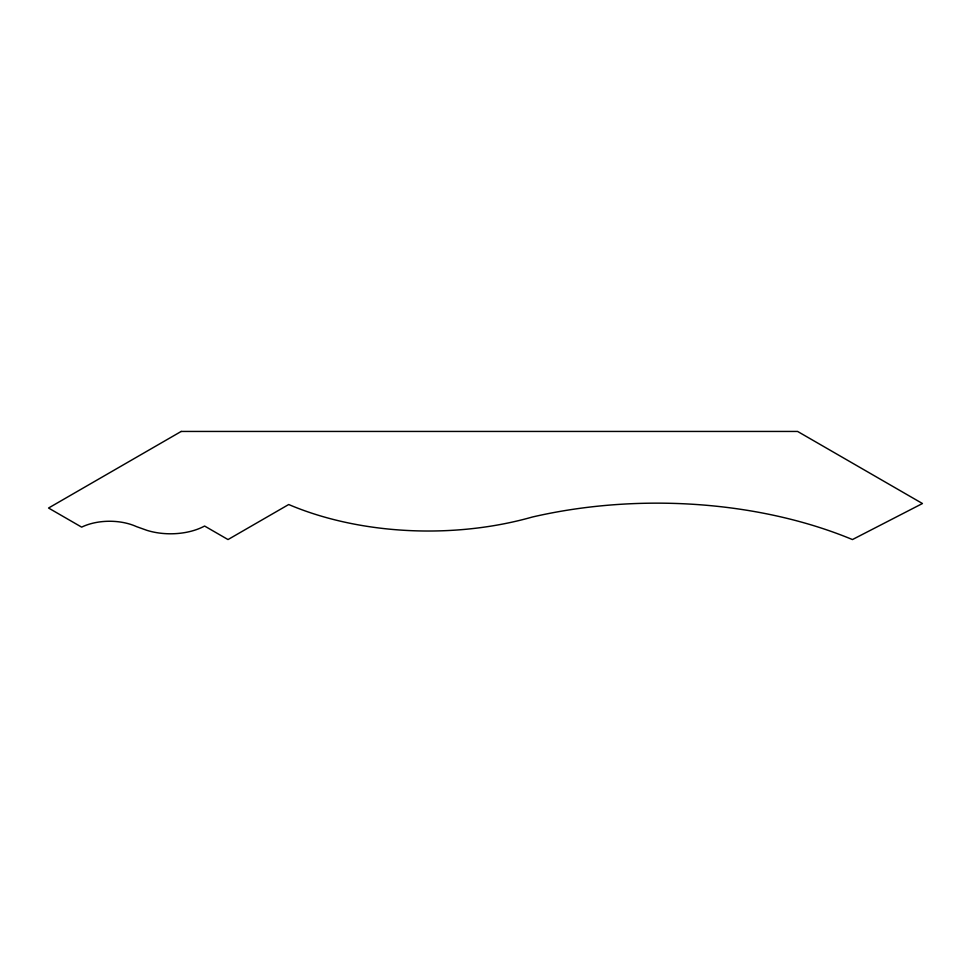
<?xml version="1.0" encoding="UTF-8"?>
<svg xmlns="http://www.w3.org/2000/svg" width="971" height="971" viewBox="0 0 971 971"><rect width="100%" height="100%" fill="white"/><g stroke="black" fill="none" stroke-linecap="round" stroke-linejoin="round"><path stroke-width="1.46" d="M181.201 431.44L48.55 508.027L81.649 527.132A43.525 25.125 0 0 1 136.535 526.634L146.997 530.372A49.849 28.778 0 0 0 204.602 526.039L228.015 539.56L288.703 504.519A235.298 135.843 0 0 0 532.314 517.033A334.764 193.278 0 0 1 852.453 539.56L922.45 503.524L797.604 431.44L181.201 431.44"/></g></svg>
